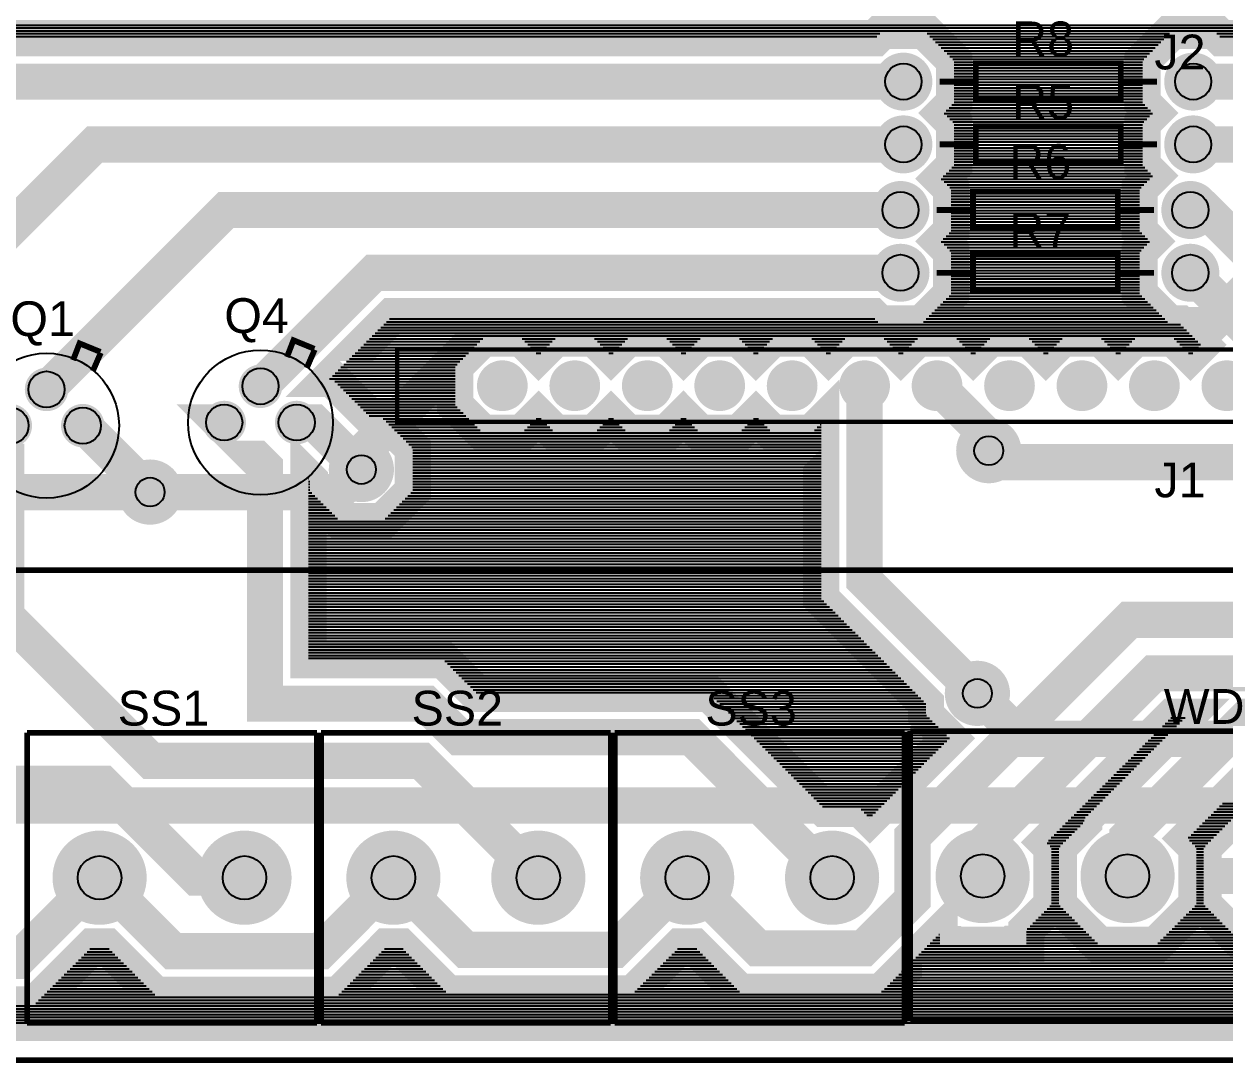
# Model space of a CAD drawing. Header units: centimetres. Extents: x -9.9 to 7.2, y -11.4 to -3.5.
# Drawn here: x -7.609 to -3.399, y -11.4 to -7.758 of the extents above; entities that cross this region are included whole.
import ezdxf

# ---------------------------------------------------------------- set-up
doc = ezdxf.new("R2010")
doc.units = ezdxf.units.CM
doc.layers.get('0').update_dxf_attribs({"linetype": 'CONTINUOUS'})

# ---------------------------------------------------------------- blocks, each defined once
blk = doc.blocks.new('EPAD')
at = {"const_width": 0.5}
blk.add_lwpolyline([(-0.25, 0, 1), (0.25, 0, 1)], format="xyb", close=True, dxfattribs=at)

msp = doc.modelspace()

# ---------------------------------------------------------------- linework, layer by layer
for points, const_width in [([(-9.520101, -9.67239), (-0.420101, -9.67239), (-0.420101, -4.07239), (-9.520101, -4.07239), (-9.520101, -9.67239)], 0.02032), ([(-9.520101, -9.67239), (-0.420101, -9.67239), (-0.420101, -4.07239), (-9.520101, -4.07239), (-9.520101, -9.67239)], 0.02032), ([(-2.884, -7.526), (-2.884, -7.696), (-2.03, -8.55), (-1.345051, -8.55), (-0.94, -8.955051), (-0.94, -9.098079), (-1.04188, -9.199959), (-1.91354, -9.199959), (-2.74771, -10.034129), (-3.647489, -10.034129), (-4.247341, -10.633981), (-4.247341, -10.830808), (-4.248, -10.744701)], 0.127), ([(-2.63, -7.526), (-2.63, -7.725399), (-1.975399, -8.38), (-1.280733, -8.38), (-0.77, -8.890733), (-0.77, -9.171769), (-0.950522, -9.352291), (-1.836191, -9.352291), (-2.670341, -10.186441), (-3.319444, -10.186441), (-3.74, -10.606997), (-3.74, -10.744701)], 0.127), ([(-2.987923, -7.807601), (-3.410953, -7.807601), (-3.436353, -7.782201), (-3.583647, -7.782201), (-3.687799, -7.886353), (-3.687799, -8.033647), (-3.651446, -8.07), (-3.687799, -8.106353), (-3.687799, -8.253647), (-3.651446, -8.29), (-3.697799, -8.336353), (-3.697799, -8.483647), (-3.661446, -8.52), (-3.697799, -8.556353), (-3.697799, -8.703647), (-3.593647, -8.807799), (-3.557725, -8.807799), (-3.482504, -8.88302), (-3.519, -8.919515), (-3.577614, -8.860901), (-3.714386, -8.860901), (-3.773, -8.919515), (-3.831614, -8.860901), (-3.968386, -8.860901), (-4.027, -8.919515), (-4.085614, -8.860901), (-4.222386, -8.860901), (-4.281, -8.919515), (-4.339614, -8.860901), (-4.476386, -8.860901), (-4.535, -8.919515), (-4.593614, -8.860901), (-4.730386, -8.860901), (-4.789, -8.919515), (-4.847614, -8.860901), (-4.984386, -8.860901), (-5.043, -8.919515), (-5.101614, -8.860901), (-5.238386, -8.860901), (-5.297, -8.919515), (-5.355614, -8.860901), (-5.492386, -8.860901), (-5.551, -8.919515), (-5.609614, -8.860901), (-5.746386, -8.860901), (-5.805, -8.919515), (-5.863614, -8.860901), (-6.000386, -8.860901), (-6.097099, -8.957614), (-6.097099, -9.094386), (-6.000386, -9.191099), (-5.863614, -9.191099), (-5.805, -9.132485), (-5.746386, -9.191099), (-5.609614, -9.191099), (-5.551, -9.132485), (-5.492386, -9.191099), (-5.355614, -9.191099), (-5.297, -9.132485), (-5.238386, -9.191099), (-5.101614, -9.191099), (-5.043, -9.132485), (-4.984386, -9.191099), (-4.847614, -9.191099), (-4.814399, -9.157884), (-4.814399, -9.772146), (-4.446914, -10.139631), (-4.446914, -10.179145), (-4.36424, -10.261818), (-4.643938, -10.541516), (-4.676051, -10.509402), (-4.801775, -10.509402), (-5.205394, -10.105783), (-6.019937, -10.105783), (-6.137418, -9.988302), (-6.611601, -9.988302), (-6.611601, -9.350121), (-6.606608, -9.355114), (-6.606608, -9.394628), (-6.500968, -9.500268), (-6.35157, -9.500268), (-6.24593, -9.394628), (-6.24593, -9.24523), (-6.35157, -9.13959), (-6.391084, -9.13959), (-6.528073, -9.002601), (-6.539077, -9.002601), (-6.318875, -8.782399), (-4.635047, -8.782399), (-4.609647, -8.807799), (-4.462353, -8.807799), (-4.358201, -8.703647), (-4.358201, -8.556353), (-4.394554, -8.52), (-4.358201, -8.483647), (-4.358201, -8.336353), (-4.394554, -8.3), (-4.348201, -8.253647), (-4.348201, -8.106353), (-4.384554, -8.07), (-4.348201, -8.033647), (-4.348201, -7.886353), (-4.452353, -7.782201), (-4.599647, -7.782201), (-4.625047, -7.807601), (-7.954125, -7.807601)], 0.127), ([(-4.526, -7.96), (-7.891, -7.96), (-8.99, -9.059)], 0.127), ([(-4.272, -8.0235), (-3.764, -8.0235), (-3.764, -7.8965), (-4.272, -7.8965), (-4.272, -8.0235)], 0.02032), ([(-4.272, -8.0235), (-3.764, -8.0235), (-3.764, -7.8965), (-4.272, -7.8965), (-4.272, -8.0235)], 0.02032), ([(-3.51, -7.96), (-2.934, -7.96), (-1.868, -9.026)], 0.127), ([(-4.399, -7.96), (-4.272, -7.96)], 0.02032), ([(-4.399, -7.96), (-4.272, -7.96)], 0.02032), ([(-3.764, -7.96), (-3.637, -7.96)], 0.02032), ([(-3.764, -7.96), (-3.637, -7.96)], 0.02032), ([(-8.24, -9.059), (-7.361, -8.18), (-4.526, -8.18)], 0.127), ([(-4.272, -8.2435), (-3.764, -8.2435), (-3.764, -8.1165), (-4.272, -8.1165), (-4.272, -8.2435)], 0.02032), ([(-4.272, -8.2435), (-3.764, -8.2435), (-3.764, -8.1165), (-4.272, -8.1165), (-4.272, -8.2435)], 0.02032), ([(-3.51, -8.18), (-2.968, -8.18), (-2.122, -9.026)], 0.127), ([(-4.399, -8.18), (-4.272, -8.18)], 0.02032), ([(-4.399, -8.18), (-4.272, -8.18)], 0.02032), ([(-3.764, -8.18), (-3.637, -8.18)], 0.02032), ([(-3.764, -8.18), (-3.637, -8.18)], 0.02032), ([(-4.282, -8.4735), (-3.774, -8.4735), (-3.774, -8.3465), (-4.282, -8.3465), (-4.282, -8.4735)], 0.02032), ([(-4.282, -8.4735), (-3.774, -8.4735), (-3.774, -8.3465), (-4.282, -8.3465), (-4.282, -8.4735)], 0.02032), ([(-4.536, -8.41), (-6.901, -8.41), (-7.53, -9.039)], 0.127), ([(-3.52, -8.41), (-3.465961, -8.41), (-2.884, -8.991961), (-2.884, -9.026)], 0.127), ([(-4.409, -8.41), (-4.282, -8.41)], 0.02032), ([(-4.409, -8.41), (-4.282, -8.41)], 0.02032), ([(-3.774, -8.41), (-3.647, -8.41)], 0.02032), ([(-3.774, -8.41), (-3.647, -8.41)], 0.02032), ([(-0.19, -8.596416), (0.256042, -9.042458), (0.256042, -9.356042), (0.29741, -9.39741), (0.29741, -10.406172), (0.2064, -10.497182), (-8.679462, -10.497182), (-8.776581, -10.594301), (-8.89, -10.746701)], 0.127), ([(-6.78, -9.028), (-6.382, -8.63), (-4.536, -8.63)], 0.127), ([(-4.282, -8.6935), (-3.774, -8.6935), (-3.774, -8.5665), (-4.282, -8.5665), (-4.282, -8.6935)], 0.02032), ([(-4.282, -8.6935), (-3.774, -8.6935), (-3.774, -8.5665), (-4.282, -8.5665), (-4.282, -8.6935)], 0.02032), ([(-3.52, -8.63), (-3.138, -9.012), (-3.138, -9.026)], 0.127), ([(-4.409, -8.63), (-4.282, -8.63)], 0.02032), ([(-4.409, -8.63), (-4.282, -8.63)], 0.02032), ([(-3.774, -8.63), (-3.647, -8.63)], 0.02032), ([(-3.774, -8.63), (-3.647, -8.63)], 0.02032), ([(-2.8, -8.7), (-3.335192, -8.7), (-3.448456, -8.813264), (-5.976389, -8.813264), (-6.426269, -9.263144), (-6.426269, -9.319929)], 0.127), ([(-7.4371, -8.9365), (-7.4143, -8.8776), (-7.341, -8.9076)], 0.02032), ([(-7.4371, -8.9365), (-7.4143, -8.8776), (-7.341, -8.9076)], 0.02032), ([(-6.6871, -8.9255), (-6.6643, -8.8666), (-6.591, -8.8966)], 0.02032), ([(-6.6871, -8.9255), (-6.6643, -8.8666), (-6.591, -8.8966)], 0.02032), ([(-7.3399, -8.9107), (-7.3678, -8.9748)], 0.02032), ([(-7.3399, -8.9107), (-7.3678, -8.9748)], 0.02032), ([(-6.5899, -8.8997), (-6.6178, -8.9638)], 0.02032), ([(-6.5899, -8.8997), (-6.6178, -8.9638)], 0.02032), ([(-0.7377, -8.899), (-6.3003, -8.899), (-6.3003, -9.153), (-0.7377, -9.153), (-0.7377, -8.899)], 0.01524), ([(-0.7377, -8.899), (-6.3003, -8.899), (-6.3003, -9.153), (-0.7377, -9.153), (-0.7377, -8.899)], 0.01524), ([(-2.63, -9.026), (-2.63, -9.666701), (-2.642134, -9.666701), (-2.822134, -9.846701), (-3.733599, -9.846701), (-4.494, -10.607102), (-4.494, -10.826245), (-4.665922, -10.998167), (-5.036534, -10.998167), (-5.284, -10.750701)], 0.127), ([(-4.266575, -10.104446), (-4.662, -9.709021), (-4.662, -9.026)], 0.127), ([(-4.226745, -9.253691), (-4.226745, -9.207255), (-4.408, -9.026)], 0.127), ([(-4.776, -10.750701), (-5.268519, -10.258182), (-6.065443, -10.258182), (-6.083062, -10.258182), (-6.200543, -10.140701), (-6.764, -10.140701), (-6.764, -9.312), (-6.921, -9.155), (-6.907, -9.155)], 0.127), ([(-6.426269, -9.319929), (-6.591198, -9.155), (-6.653, -9.155)], 0.127), ([(-6.836, -10.750701), (-7.002847, -10.750701), (-7.332371, -10.421177), (-7.899133, -10.421177), (-7.98063, -10.421177), (-8.381, -10.020807), (-8.381, -9.186), (-8.367, -9.186)], 0.127), ([(-5.806, -10.750701), (-6.216, -10.340701), (-7.164, -10.340701), (-7.671, -9.833701), (-7.671, -9.166), (-7.657, -9.166)], 0.127), ([(-7.167102, -9.398855), (-7.399957, -9.166), (-7.403, -9.166)], 0.127), ([(0.111163, -9.464854), (-0.059629, -9.294062), (-4.186374, -9.294062), (-4.226745, -9.253691)], 0.127), ([(-8.6, -9.4), (-7.88576, -9.4), (-7.884615, -9.398855), (-7.167102, -9.398855), (-6.505195, -9.398855), (-6.426269, -9.319929)], 0.127), ([(-0.829612, -10.26372), (-4.107301, -10.26372), (-4.266575, -10.104446)], 0.127), ([(-8.149179, -11.195046), (-7.572821, -11.195046), (-7.369775, -10.992), (-7.318225, -10.992), (-7.149438, -11.160787), (-6.506077, -11.160787), (-6.355777, -11.010487), (-6.337524, -10.992), (-6.288225, -10.992), (-6.124332, -11.155893), (-5.473668, -11.155893), (-5.309775, -10.992), (-5.258225, -10.992), (-5.099659, -11.150566), (-4.602797, -11.150566), (-4.398957, -10.946726), (-4.398572, -10.983856), (-4.3503, -10.983649), (-4.347949, -10.986), (-4.148051, -10.986), (-4.14482, -10.982769), (-4.094942, -10.982555), (-4.094942, -10.932891), (-4.006701, -10.84465), (-4.006701, -10.644752), (-4.024644, -10.626808), (-3.584364, -10.186528), (-3.535055, -10.186528), (-3.892399, -10.543872), (-3.892399, -10.555852), (-3.981299, -10.644752), (-3.981299, -10.84465), (-3.839949, -10.986), (-3.640051, -10.986), (-3.498701, -10.84465), (-3.498701, -10.644752), (-3.530466, -10.612987), (-3.256319, -10.33884)], 0.127), ([(-4.502, -10.236701), (-4.502, -11.252701)], 0.02032), ([(-2.47, -10.236701), (-2.47, -11.252701), (-4.502, -11.252701)], 0.02032), ([(-4.502, -10.236701), (-2.47, -10.236701)], 0.02032), ([(-4.502, -10.236701), (-4.502, -11.252701)], 0.02032), ([(-2.47, -10.236701), (-2.47, -11.252701), (-4.502, -11.252701)], 0.02032), ([(-4.502, -10.236701), (-2.47, -10.236701)], 0.02032), ([(-7.598, -10.242701), (-7.598, -11.258701)], 0.02032), ([(-7.598, -10.242701), (-6.582, -10.242701)], 0.02032), ([(-7.598, -10.242701), (-7.598, -11.258701)], 0.02032), ([(-7.598, -10.242701), (-6.582, -10.242701)], 0.02032), ([(-6.582, -10.242701), (-6.582, -11.258701)], 0.02032), ([(-6.582, -10.242701), (-6.582, -11.258701)], 0.02032), ([(-6.568, -10.242701), (-6.568, -11.258701)], 0.02032), ([(-6.568, -10.242701), (-5.552, -10.242701)], 0.02032), ([(-6.568, -10.242701), (-6.568, -11.258701)], 0.02032), ([(-6.568, -10.242701), (-5.552, -10.242701)], 0.02032), ([(-5.552, -10.242701), (-5.552, -11.258701)], 0.02032), ([(-5.552, -10.242701), (-5.552, -11.258701)], 0.02032), ([(-5.538, -10.242701), (-5.538, -11.258701)], 0.02032), ([(-5.538, -10.242701), (-4.522, -10.242701)], 0.02032), ([(-5.538, -10.242701), (-5.538, -11.258701)], 0.02032), ([(-5.538, -10.242701), (-4.522, -10.242701)], 0.02032), ([(-4.522, -10.242701), (-4.522, -11.258701)], 0.02032), ([(-4.522, -10.242701), (-4.522, -11.258701)], 0.02032), ([(-3.331949, -10.986), (-3.132051, -10.986), (-2.990701, -10.84465), (-2.990701, -10.644752), (-3.132051, -10.503402), (-3.331949, -10.503402), (-3.473299, -10.644752), (-3.473299, -10.84465), (-3.331949, -10.986)], 0.127), ([(-9.398, -10.746701), (-8.93745, -11.207251), (-2.722281, -11.207251), (-2.7, -11.18497)], 0.127), ([(-8.382, -10.746701), (-8.086054, -11.042647), (-7.635946, -11.042647), (-7.344, -10.750701), (-7.086313, -11.008388), (-6.569202, -11.008388), (-6.463915, -10.903101), (-6.314, -10.750701), (-6.061207, -11.003494), (-5.536793, -11.003494), (-5.284, -10.750701)], 0.127), ([(-3.473299, -10.744701), (-3.232, -10.744701)], 0.127), ([(2.201775, -11.26), (-9.74, -11.26)], 0.127), ([(-7.598, -11.258701), (-6.582, -11.258701)], 0.02032), ([(-7.598, -11.258701), (-6.582, -11.258701)], 0.02032), ([(-6.568, -11.258701), (-5.552, -11.258701)], 0.02032), ([(-6.568, -11.258701), (-5.552, -11.258701)], 0.02032), ([(-5.538, -11.258701), (-4.522, -11.258701)], 0.02032), ([(-5.538, -11.258701), (-4.522, -11.258701)], 0.02032), ([(-9.69, -11.39), (6.99, -11.39)], 0.02032), ([(-9.69, -11.39), (6.99, -11.39)], 0.02032)]:
    msp.add_lwpolyline(points, dxfattribs=dict(const_width=const_width))
for points in [[(-9.74, -7.761516), (-3.034008, -7.761516)], [(-9.74, -7.771516), (-3.024008, -7.771516)], [(-9.74, -7.781516), (-3.014008, -7.781516)], [(-9.74, -7.791516), (-4.608962, -7.791516)], [(-9.74, -7.801516), (-4.618962, -7.801516)], [(-4.443038, -7.791516), (-3.592962, -7.791516)], [(-4.433038, -7.801516), (-3.602962, -7.801516)], [(-4.423038, -7.811516), (-3.612962, -7.811516)], [(-4.413038, -7.821516), (-3.622962, -7.821516)], [(-3.427038, -7.791516), (-3.004008, -7.791516)], [(-3.417038, -7.801516), (-2.994008, -7.801516)], [(-4.403038, -7.831516), (-3.632962, -7.831516)], [(-4.393038, -7.841516), (-3.642962, -7.841516)], [(-4.383038, -7.851516), (-3.652962, -7.851516)], [(-4.373038, -7.861516), (-3.662962, -7.861516)], [(-4.363038, -7.871516), (-3.672962, -7.871516)], [(-4.353038, -7.881516), (-3.682962, -7.881516)], [(-4.348201, -7.891516), (-3.687799, -7.891516)], [(-4.348201, -7.901516), (-3.687799, -7.901516)], [(-4.348201, -7.911516), (-3.687799, -7.911516)], [(-4.348201, -7.921516), (-3.687799, -7.921516)], [(-4.348201, -7.931516), (-3.687799, -7.931516)], [(-4.348201, -7.941516), (-3.687799, -7.941516)], [(-4.348201, -7.951516), (-3.687799, -7.951516)], [(-4.348201, -7.961516), (-3.687799, -7.961516)], [(-4.348201, -7.971516), (-3.687799, -7.971516)], [(-4.348201, -7.981516), (-3.687799, -7.981516)], [(-4.348201, -7.991516), (-3.687799, -7.991516)], [(-4.35607, -8.041516), (-3.67993, -8.041516)], [(-4.348201, -8.001516), (-3.687799, -8.001516)], [(-4.348201, -8.011516), (-3.687799, -8.011516)], [(-4.348201, -8.021516), (-3.687799, -8.021516)], [(-4.348201, -8.031516), (-3.687799, -8.031516)], [(-4.383038, -8.071516), (-3.652962, -8.071516)], [(-4.37607, -8.061516), (-3.65993, -8.061516)], [(-4.373038, -8.081516), (-3.662962, -8.081516)], [(-4.36607, -8.051516), (-3.66993, -8.051516)], [(-4.363038, -8.091516), (-3.672962, -8.091516)], [(-4.353038, -8.101516), (-3.682962, -8.101516)], [(-4.348201, -8.111516), (-3.687799, -8.111516)], [(-4.348201, -8.121516), (-3.687799, -8.121516)], [(-4.348201, -8.131516), (-3.687799, -8.131516)], [(-4.348201, -8.141516), (-3.687799, -8.141516)], [(-4.348201, -8.151516), (-3.687799, -8.151516)], [(-4.348201, -8.161516), (-3.687799, -8.161516)], [(-4.348201, -8.171516), (-3.687799, -8.171516)], [(-4.348201, -8.181516), (-3.687799, -8.181516)], [(-4.348201, -8.191516), (-3.687799, -8.191516)], [(-4.348201, -8.201516), (-3.687799, -8.201516)], [(-4.348201, -8.211516), (-3.687799, -8.211516)], [(-4.348201, -8.221516), (-3.687799, -8.221516)], [(-4.348201, -8.231516), (-3.687799, -8.231516)], [(-4.348201, -8.241516), (-3.687799, -8.241516)], [(-4.348201, -8.251516), (-3.687799, -8.251516)], [(-4.38607, -8.291516), (-3.652962, -8.291516)], [(-4.37607, -8.281516), (-3.65993, -8.281516)], [(-4.36607, -8.271516), (-3.66993, -8.271516)], [(-4.35607, -8.261516), (-3.67993, -8.261516)], [(-4.393038, -8.301516), (-3.662962, -8.301516)], [(-4.383038, -8.311516), (-3.672962, -8.311516)], [(-4.373038, -8.321516), (-3.682962, -8.321516)], [(-4.363038, -8.331516), (-3.692962, -8.331516)], [(-4.358201, -8.341516), (-3.697799, -8.341516)], [(-4.358201, -8.351516), (-3.697799, -8.351516)], [(-4.358201, -8.361516), (-3.697799, -8.361516)], [(-4.358201, -8.371516), (-3.697799, -8.371516)], [(-4.358201, -8.381516), (-3.697799, -8.381516)], [(-4.358201, -8.391516), (-3.697799, -8.391516)], [(-4.358201, -8.401516), (-3.697799, -8.401516)], [(-4.358201, -8.411516), (-3.697799, -8.411516)], [(-4.358201, -8.421516), (-3.697799, -8.421516)], [(-4.358201, -8.431516), (-3.697799, -8.431516)], [(-4.358201, -8.441516), (-3.697799, -8.441516)], [(-4.358201, -8.451516), (-3.697799, -8.451516)], [(-4.358201, -8.461516), (-3.697799, -8.461516)], [(-4.37607, -8.501516), (-3.67993, -8.501516)], [(-4.36607, -8.491516), (-3.68993, -8.491516)], [(-4.358201, -8.471516), (-3.697799, -8.471516)], [(-4.358201, -8.481516), (-3.697799, -8.481516)], [(-4.393038, -8.521516), (-3.662962, -8.521516)], [(-4.38607, -8.511516), (-3.66993, -8.511516)], [(-4.383038, -8.531516), (-3.672962, -8.531516)], [(-4.373038, -8.541516), (-3.682962, -8.541516)], [(-4.363038, -8.551516), (-3.692962, -8.551516)], [(-4.358201, -8.561516), (-3.697799, -8.561516)], [(-4.358201, -8.571516), (-3.697799, -8.571516)], [(-4.358201, -8.581516), (-3.697799, -8.581516)], [(-4.358201, -8.591516), (-3.697799, -8.591516)], [(-4.358201, -8.601516), (-3.697799, -8.601516)], [(-4.358201, -8.611516), (-3.697799, -8.611516)], [(-4.358201, -8.621516), (-3.697799, -8.621516)], [(-4.358201, -8.631516), (-3.697799, -8.631516)], [(-4.358201, -8.641516), (-3.697799, -8.641516)], [(-4.358201, -8.651516), (-3.697799, -8.651516)], [(-4.358201, -8.661516), (-3.697799, -8.661516)], [(-4.358201, -8.671516), (-3.697799, -8.671516)], [(-4.36607, -8.711516), (-3.68993, -8.711516)], [(-4.358201, -8.681516), (-3.697799, -8.681516)], [(-4.358201, -8.691516), (-3.697799, -8.691516)], [(-4.358201, -8.701516), (-3.697799, -8.701516)], [(-4.40607, -8.751516), (-3.64993, -8.751516)], [(-4.39607, -8.741516), (-3.65993, -8.741516)], [(-4.38607, -8.731516), (-3.66993, -8.731516)], [(-4.37607, -8.721516), (-3.67993, -8.721516)], [(-6.327992, -8.791516), (-4.62593, -8.791516)], [(-4.44607, -8.791516), (-3.60993, -8.791516)], [(-4.43607, -8.781516), (-3.61993, -8.781516)], [(-4.42607, -8.771516), (-3.62993, -8.771516)], [(-4.41607, -8.761516), (-3.63993, -8.761516)], [(-6.377992, -8.841516), (-3.524008, -8.841516)], [(-6.367992, -8.831516), (-3.534008, -8.831516)], [(-6.357992, -8.821516), (-3.544008, -8.821516)], [(-6.347992, -8.811516), (-3.554008, -8.811516)], [(-6.337992, -8.801516), (-4.61593, -8.801516)], [(-4.45607, -8.801516), (-3.59993, -8.801516)], [(-6.417992, -8.881516), (-6.021001, -8.881516)], [(-6.407992, -8.871516), (-6.011001, -8.871516)], [(-6.397992, -8.861516), (-6.001001, -8.861516)], [(-6.387992, -8.851516), (-3.514008, -8.851516)], [(-5.862999, -8.861516), (-5.747001, -8.861516)], [(-5.852999, -8.871516), (-5.757001, -8.871516)], [(-5.842999, -8.881516), (-5.767001, -8.881516)], [(-5.608999, -8.861516), (-5.493001, -8.861516)], [(-5.598999, -8.871516), (-5.503001, -8.871516)], [(-5.588999, -8.881516), (-5.513001, -8.881516)], [(-5.354999, -8.861516), (-5.239001, -8.861516)], [(-5.344999, -8.871516), (-5.249001, -8.871516)], [(-5.334999, -8.881516), (-5.259001, -8.881516)], [(-5.100999, -8.861516), (-4.985001, -8.861516)], [(-5.090999, -8.871516), (-4.995001, -8.871516)], [(-5.080999, -8.881516), (-5.005001, -8.881516)], [(-4.846999, -8.861516), (-4.731001, -8.861516)], [(-4.836999, -8.871516), (-4.741001, -8.871516)], [(-4.826999, -8.881516), (-4.751001, -8.881516)], [(-4.592999, -8.861516), (-4.477001, -8.861516)], [(-4.582999, -8.871516), (-4.487001, -8.871516)], [(-4.572999, -8.881516), (-4.497001, -8.881516)], [(-4.338999, -8.861516), (-4.223001, -8.861516)], [(-4.328999, -8.871516), (-4.233001, -8.871516)], [(-4.318999, -8.881516), (-4.243001, -8.881516)], [(-4.084999, -8.861516), (-3.969001, -8.861516)], [(-4.074999, -8.871516), (-3.979001, -8.871516)], [(-4.064999, -8.881516), (-3.989001, -8.881516)], [(-3.830999, -8.861516), (-3.715001, -8.861516)], [(-3.820999, -8.871516), (-3.725001, -8.871516)], [(-3.810999, -8.881516), (-3.735001, -8.881516)], [(-3.576999, -8.861516), (-3.504008, -8.861516)], [(-3.566999, -8.871516), (-3.494008, -8.871516)], [(-3.556999, -8.881516), (-3.484008, -8.881516)], [(-6.457992, -8.921516), (-6.061001, -8.921516)], [(-6.447992, -8.911516), (-6.051001, -8.911516)], [(-6.437992, -8.901516), (-6.041001, -8.901516)], [(-6.427992, -8.891516), (-6.031001, -8.891516)], [(-5.832999, -8.891516), (-5.777001, -8.891516)], [(-5.822999, -8.901516), (-5.787001, -8.901516)], [(-5.812999, -8.911516), (-5.797001, -8.911516)], [(-5.578999, -8.891516), (-5.523001, -8.891516)], [(-5.568999, -8.901516), (-5.533001, -8.901516)], [(-5.558999, -8.911516), (-5.543001, -8.911516)], [(-5.324999, -8.891516), (-5.269001, -8.891516)], [(-5.314999, -8.901516), (-5.279001, -8.901516)], [(-5.304999, -8.911516), (-5.289001, -8.911516)], [(-5.070999, -8.891516), (-5.015001, -8.891516)], [(-5.060999, -8.901516), (-5.025001, -8.901516)], [(-5.050999, -8.911516), (-5.035001, -8.911516)], [(-4.816999, -8.891516), (-4.761001, -8.891516)], [(-4.806999, -8.901516), (-4.771001, -8.901516)], [(-4.796999, -8.911516), (-4.781001, -8.911516)], [(-4.562999, -8.891516), (-4.507001, -8.891516)], [(-4.552999, -8.901516), (-4.517001, -8.901516)], [(-4.542999, -8.911516), (-4.527001, -8.911516)], [(-4.308999, -8.891516), (-4.253001, -8.891516)], [(-4.298999, -8.901516), (-4.263001, -8.901516)], [(-4.288999, -8.911516), (-4.273001, -8.911516)], [(-4.054999, -8.891516), (-3.999001, -8.891516)], [(-4.044999, -8.901516), (-4.009001, -8.901516)], [(-4.034999, -8.911516), (-4.019001, -8.911516)], [(-3.800999, -8.891516), (-3.745001, -8.891516)], [(-3.790999, -8.901516), (-3.755001, -8.901516)], [(-3.780999, -8.911516), (-3.765001, -8.911516)], [(-3.546999, -8.891516), (-3.491, -8.891516)], [(-3.536999, -8.901516), (-3.501, -8.901516)], [(-3.526999, -8.911516), (-3.511, -8.911516)], [(-6.497992, -8.961516), (-6.097099, -8.961516)], [(-6.487992, -8.951516), (-6.091001, -8.951516)], [(-6.477992, -8.941516), (-6.081001, -8.941516)], [(-6.467992, -8.931516), (-6.071001, -8.931516)], [(-6.537992, -9.001516), (-6.097099, -9.001516)], [(-6.527992, -8.991516), (-6.097099, -8.991516)], [(-6.517992, -8.981516), (-6.097099, -8.981516)], [(-6.507992, -8.971516), (-6.097099, -8.971516)], [(-6.519158, -9.011516), (-6.097099, -9.011516)], [(-6.509158, -9.021516), (-6.097099, -9.021516)], [(-6.499158, -9.031516), (-6.097099, -9.031516)], [(-6.489158, -9.041516), (-6.097099, -9.041516)], [(-6.479158, -9.051516), (-6.097099, -9.051516)], [(-6.469158, -9.061516), (-6.097099, -9.061516)], [(-6.459158, -9.071516), (-6.097099, -9.071516)], [(-6.449158, -9.081516), (-6.097099, -9.081516)], [(-6.439158, -9.091516), (-6.097099, -9.091516)], [(-6.429158, -9.101516), (-6.089969, -9.101516)], [(-6.419158, -9.111516), (-6.079969, -9.111516)], [(-6.409158, -9.121516), (-6.069969, -9.121516)], [(-6.399158, -9.131516), (-6.059969, -9.131516)], [(-6.349644, -9.141516), (-6.049969, -9.141516)], [(-6.339644, -9.151516), (-6.039969, -9.151516)], [(-6.329644, -9.161516), (-6.029969, -9.161516)], [(-6.319644, -9.171516), (-6.019969, -9.171516)], [(-5.844031, -9.171516), (-5.765969, -9.171516)], [(-5.834031, -9.161516), (-5.775969, -9.161516)], [(-5.824031, -9.151516), (-5.785969, -9.151516)], [(-5.814031, -9.141516), (-5.795969, -9.141516)], [(-5.590031, -9.171516), (-5.511969, -9.171516)], [(-5.580031, -9.161516), (-5.521969, -9.161516)], [(-5.570031, -9.151516), (-5.531969, -9.151516)], [(-5.560031, -9.141516), (-5.541969, -9.141516)], [(-5.336031, -9.171516), (-5.257969, -9.171516)], [(-5.326031, -9.161516), (-5.267969, -9.161516)], [(-5.316031, -9.151516), (-5.277969, -9.151516)], [(-5.306031, -9.141516), (-5.287969, -9.141516)], [(-5.082031, -9.171516), (-5.003969, -9.171516)], [(-5.072031, -9.161516), (-5.013969, -9.161516)], [(-5.062031, -9.151516), (-5.023969, -9.151516)], [(-5.052031, -9.141516), (-5.033969, -9.141516)], [(-4.828031, -9.171516), (-4.814399, -9.171516)], [(-4.818031, -9.161516), (-4.814399, -9.161516)], [(-6.309644, -9.181516), (-6.009969, -9.181516)], [(-6.299644, -9.191516), (-4.814399, -9.191516)], [(-6.289644, -9.201516), (-4.814399, -9.201516)], [(-6.279644, -9.211516), (-4.814399, -9.211516)], [(-5.854031, -9.181516), (-5.755969, -9.181516)], [(-5.600031, -9.181516), (-5.501969, -9.181516)], [(-5.346031, -9.181516), (-5.247969, -9.181516)], [(-5.092031, -9.181516), (-4.993969, -9.181516)], [(-4.838031, -9.181516), (-4.814399, -9.181516)], [(-6.269644, -9.221516), (-4.814399, -9.221516)], [(-6.259644, -9.231516), (-4.814399, -9.231516)], [(-6.249644, -9.241516), (-4.814399, -9.241516)], [(-6.24593, -9.251516), (-4.814399, -9.251516)], [(-6.24593, -9.261516), (-4.814399, -9.261516)], [(-6.24593, -9.271516), (-4.814399, -9.271516)], [(-6.24593, -9.281516), (-4.814399, -9.281516)], [(-6.24593, -9.291516), (-4.814399, -9.291516)], [(-6.24593, -9.301516), (-4.814399, -9.301516)], [(-6.24593, -9.311516), (-4.814399, -9.311516)], [(-6.24593, -9.321516), (-4.814399, -9.321516)], [(-6.24593, -9.331516), (-4.814399, -9.331516)], [(-6.24593, -9.341516), (-4.814399, -9.341516)], [(-6.611601, -9.351516), (-6.610206, -9.351516)], [(-6.611601, -9.361516), (-6.606608, -9.361516)], [(-6.611601, -9.371516), (-6.606608, -9.371516)], [(-6.611601, -9.381516), (-6.606608, -9.381516)], [(-6.24593, -9.351516), (-4.814399, -9.351516)], [(-6.24593, -9.361516), (-4.814399, -9.361516)], [(-6.24593, -9.371516), (-4.814399, -9.371516)], [(-6.24593, -9.381516), (-4.814399, -9.381516)], [(-6.611601, -9.391516), (-6.606608, -9.391516)], [(-6.611601, -9.401516), (-6.59972, -9.401516)], [(-6.611601, -9.411516), (-6.58972, -9.411516)], [(-6.611601, -9.421516), (-6.57972, -9.421516)], [(-6.272818, -9.421516), (-4.814399, -9.421516)], [(-6.262818, -9.411516), (-4.814399, -9.411516)], [(-6.252818, -9.401516), (-4.814399, -9.401516)], [(-6.24593, -9.391516), (-4.814399, -9.391516)], [(-6.611601, -9.431516), (-6.56972, -9.431516)], [(-6.611601, -9.441516), (-6.55972, -9.441516)], [(-6.611601, -9.451516), (-6.54972, -9.451516)], [(-6.611601, -9.461516), (-6.53972, -9.461516)], [(-6.611601, -9.471516), (-6.52972, -9.471516)], [(-6.322818, -9.471516), (-4.814399, -9.471516)], [(-6.312818, -9.461516), (-4.814399, -9.461516)], [(-6.302818, -9.451516), (-4.814399, -9.451516)], [(-6.292818, -9.441516), (-4.814399, -9.441516)], [(-6.282818, -9.431516), (-4.814399, -9.431516)], [(-6.611601, -9.481516), (-6.51972, -9.481516)], [(-6.611601, -9.491516), (-6.50972, -9.491516)], [(-6.611601, -9.501516), (-4.814399, -9.501516)], [(-6.611601, -9.511516), (-4.814399, -9.511516)], [(-6.342818, -9.491516), (-4.814399, -9.491516)], [(-6.332818, -9.481516), (-4.814399, -9.481516)], [(-6.611601, -9.521516), (-4.814399, -9.521516)], [(-6.611601, -9.531516), (-4.814399, -9.531516)], [(-6.611601, -9.541516), (-4.814399, -9.541516)], [(-6.611601, -9.551516), (-4.814399, -9.551516)], [(-6.611601, -9.561516), (-4.814399, -9.561516)], [(-6.611601, -9.571516), (-4.814399, -9.571516)], [(-6.611601, -9.581516), (-4.814399, -9.581516)], [(-6.611601, -9.591516), (-4.814399, -9.591516)], [(-6.611601, -9.601516), (-4.814399, -9.601516)], [(-6.611601, -9.611516), (-4.814399, -9.611516)], [(-6.611601, -9.621516), (-4.814399, -9.621516)], [(-6.611601, -9.631516), (-4.814399, -9.631516)], [(-6.611601, -9.641516), (-4.814399, -9.641516)], [(-6.611601, -9.651516), (-4.814399, -9.651516)], [(-6.611601, -9.661516), (-4.814399, -9.661516)], [(-6.611601, -9.671516), (-4.814399, -9.671516)], [(-6.611601, -9.681516), (-4.814399, -9.681516)], [(-6.611601, -9.691516), (-4.814399, -9.691516)], [(-6.611601, -9.701516), (-4.814399, -9.701516)], [(-6.611601, -9.711516), (-4.814399, -9.711516)], [(-6.611601, -9.721516), (-4.814399, -9.721516)], [(-6.611601, -9.731516), (-4.814399, -9.731516)], [(-6.611601, -9.741516), (-4.814399, -9.741516)], [(-6.611601, -9.751516), (-4.814399, -9.751516)], [(-6.611601, -9.761516), (-4.814399, -9.761516)], [(-6.611601, -9.771516), (-4.814399, -9.771516)], [(-6.611601, -9.781516), (-4.805029, -9.781516)], [(-6.611601, -9.791516), (-4.795029, -9.791516)], [(-6.611601, -9.801516), (-4.785029, -9.801516)], [(-6.611601, -9.811516), (-4.775029, -9.811516)], [(-6.611601, -9.821516), (-4.765029, -9.821516)], [(-6.611601, -9.831516), (-4.755029, -9.831516)], [(-6.611601, -9.841516), (-4.745029, -9.841516)], [(-6.611601, -9.851516), (-4.735029, -9.851516)], [(-6.611601, -9.861516), (-4.725029, -9.861516)], [(-6.611601, -9.871516), (-4.715029, -9.871516)], [(-6.611601, -9.881516), (-4.705029, -9.881516)], [(-6.611601, -9.891516), (-4.695029, -9.891516)], [(-6.611601, -9.901516), (-4.685029, -9.901516)], [(-6.611601, -9.911516), (-4.675029, -9.911516)], [(-6.611601, -9.921516), (-4.665029, -9.921516)], [(-6.611601, -9.931516), (-4.655029, -9.931516)], [(-6.611601, -9.941516), (-4.645029, -9.941516)], [(-6.611601, -9.951516), (-4.635029, -9.951516)], [(-6.611601, -9.961516), (-4.625029, -9.961516)], [(-6.611601, -9.971516), (-4.615029, -9.971516)], [(-6.611601, -9.981516), (-4.605029, -9.981516)], [(-6.134204, -9.991516), (-4.595029, -9.991516)], [(-6.124204, -10.001516), (-4.585029, -10.001516)], [(-6.114204, -10.011516), (-4.575029, -10.011516)], [(-6.104204, -10.021516), (-4.565029, -10.021516)], [(-6.094204, -10.031516), (-4.555029, -10.031516)], [(-6.084204, -10.041516), (-4.545029, -10.041516)], [(-6.074204, -10.051516), (-4.535029, -10.051516)], [(-6.064204, -10.061516), (-4.525029, -10.061516)], [(-6.054204, -10.071516), (-4.515029, -10.071516)], [(-6.044204, -10.081516), (-4.505029, -10.081516)], [(-6.034204, -10.091516), (-4.495029, -10.091516)], [(-6.024204, -10.101516), (-4.485029, -10.101516)], [(-5.199661, -10.111516), (-4.475029, -10.111516)], [(-5.189661, -10.121516), (-4.465029, -10.121516)], [(-5.179661, -10.131516), (-4.455029, -10.131516)], [(-5.169661, -10.141516), (-4.446914, -10.141516)], [(-5.159661, -10.151516), (-4.446914, -10.151516)], [(-5.149661, -10.161516), (-4.446914, -10.161516)], [(-5.139661, -10.171516), (-4.446914, -10.171516)], [(-5.129661, -10.181516), (-4.444542, -10.181516)], [(-5.119661, -10.191516), (-4.434542, -10.191516)], [(-5.109661, -10.201516), (-4.424542, -10.201516)], [(-5.099661, -10.211516), (-4.414542, -10.211516)], [(-5.089661, -10.221516), (-4.404542, -10.221516)], [(-3.627836, -10.23), (-3.578527, -10.23)], [(-3.617836, -10.22), (-3.568527, -10.22)], [(-3.607836, -10.21), (-3.558527, -10.21)], [(-3.597836, -10.2), (-3.548527, -10.2)], [(-3.587836, -10.19), (-3.538527, -10.19)], [(-5.079661, -10.231516), (-4.394542, -10.231516)], [(-5.069661, -10.241516), (-4.384542, -10.241516)], [(-5.059661, -10.251516), (-4.374542, -10.251516)], [(-5.049661, -10.261516), (-4.364542, -10.261516)], [(-5.039661, -10.271516), (-4.373938, -10.271516)], [(-3.667836, -10.27), (-3.618527, -10.27)], [(-3.657836, -10.26), (-3.608527, -10.26)], [(-3.647836, -10.25), (-3.598527, -10.25)], [(-3.637836, -10.24), (-3.588527, -10.24)], [(-5.029661, -10.281516), (-4.383938, -10.281516)], [(-5.019661, -10.291516), (-4.393938, -10.291516)], [(-5.009661, -10.301516), (-4.403938, -10.301516)], [(-4.999661, -10.311516), (-4.413938, -10.311516)], [(-3.707836, -10.31), (-3.658527, -10.31)], [(-3.697836, -10.3), (-3.648527, -10.3)], [(-3.687836, -10.29), (-3.638527, -10.29)], [(-3.677836, -10.28), (-3.628527, -10.28)], [(-4.989661, -10.321516), (-4.423938, -10.321516)], [(-4.979661, -10.331516), (-4.433938, -10.331516)], [(-4.969661, -10.341516), (-4.443938, -10.341516)], [(-4.959661, -10.351516), (-4.453938, -10.351516)], [(-3.747836, -10.35), (-3.698527, -10.35)], [(-3.737836, -10.34), (-3.688527, -10.34)], [(-3.727836, -10.33), (-3.678527, -10.33)], [(-3.717836, -10.32), (-3.668527, -10.32)], [(-4.949661, -10.361516), (-4.463938, -10.361516)], [(-4.939661, -10.371516), (-4.473938, -10.371516)], [(-4.929661, -10.381516), (-4.483938, -10.381516)], [(-4.919661, -10.391516), (-4.493938, -10.391516)], [(-3.787836, -10.39), (-3.738527, -10.39)], [(-3.777836, -10.38), (-3.728527, -10.38)], [(-3.767836, -10.37), (-3.718527, -10.37)], [(-3.757836, -10.36), (-3.708527, -10.36)], [(-4.909661, -10.401516), (-4.503938, -10.401516)], [(-4.899661, -10.411516), (-4.513938, -10.411516)], [(-4.889661, -10.421516), (-4.523938, -10.421516)], [(-4.879661, -10.431516), (-4.533938, -10.431516)], [(-4.869661, -10.441516), (-4.543938, -10.441516)], [(-3.837836, -10.44), (-3.788527, -10.44)], [(-3.827836, -10.43), (-3.778527, -10.43)], [(-3.817836, -10.42), (-3.768527, -10.42)], [(-3.807836, -10.41), (-3.758527, -10.41)], [(-3.797836, -10.4), (-3.748527, -10.4)], [(-4.859661, -10.451516), (-4.553938, -10.451516)], [(-4.849661, -10.461516), (-4.563938, -10.461516)], [(-4.839661, -10.471516), (-4.573938, -10.471516)], [(-4.829661, -10.481516), (-4.583938, -10.481516)], [(-3.877836, -10.48), (-3.828527, -10.48)], [(-3.867836, -10.47), (-3.818527, -10.47)], [(-3.857836, -10.46), (-3.808527, -10.46)], [(-3.847836, -10.45), (-3.798527, -10.45)], [(-4.819661, -10.491516), (-4.593938, -10.491516)], [(-4.809661, -10.501516), (-4.603938, -10.501516)], [(-4.673937, -10.511516), (-4.613938, -10.511516)], [(-4.663937, -10.521516), (-4.623938, -10.521516)], [(-3.917836, -10.52), (-3.868527, -10.52)], [(-3.907836, -10.51), (-3.858527, -10.51)], [(-3.897836, -10.5), (-3.848527, -10.5)], [(-3.887836, -10.49), (-3.838527, -10.49)], [(-3.437479, -10.52), (-3.348547, -10.52)], [(-3.427479, -10.51), (-3.338547, -10.51)], [(-3.417479, -10.5), (-2.168823, -10.5)], [(-3.407479, -10.49), (-2.158823, -10.49)], [(-4.653937, -10.531516), (-4.633938, -10.531516)], [(-4.643938, -10.541516), (-4.643938, -10.541516)], [(-3.957836, -10.56), (-3.896547, -10.56)], [(-3.947836, -10.55), (-3.892399, -10.55)], [(-3.937836, -10.54), (-3.888527, -10.54)], [(-3.927836, -10.53), (-3.878527, -10.53)], [(-3.477479, -10.56), (-3.388547, -10.56)], [(-3.467479, -10.55), (-3.378547, -10.55)], [(-3.457479, -10.54), (-3.368547, -10.54)], [(-3.447479, -10.53), (-3.358547, -10.53)], [(-4.007836, -10.61), (-3.946547, -10.61)], [(-3.997836, -10.6), (-3.936547, -10.6)], [(-3.987836, -10.59), (-3.926547, -10.59)], [(-3.977836, -10.58), (-3.916547, -10.58)], [(-3.967836, -10.57), (-3.906547, -10.57)], [(-3.527479, -10.61), (-3.438547, -10.61)], [(-3.517479, -10.6), (-3.428547, -10.6)], [(-3.507479, -10.59), (-3.418547, -10.59)], [(-3.497479, -10.58), (-3.408547, -10.58)], [(-3.487479, -10.57), (-3.398547, -10.57)], [(-4.021452, -10.63), (-3.966547, -10.63)], [(-4.017836, -10.62), (-3.956547, -10.62)], [(-4.011452, -10.64), (-3.976547, -10.64)], [(-4.006701, -10.65), (-3.981299, -10.65)], [(-3.523453, -10.62), (-3.448547, -10.62)], [(-3.513453, -10.63), (-3.458547, -10.63)], [(-3.503453, -10.64), (-3.468547, -10.64)], [(-3.498701, -10.65), (-3.473299, -10.65)], [(-4.006701, -10.66), (-3.981299, -10.66)], [(-4.006701, -10.67), (-3.981299, -10.67)], [(-4.006701, -10.68), (-3.981299, -10.68)], [(-4.006701, -10.69), (-3.981299, -10.69)], [(-3.498701, -10.66), (-3.473299, -10.66)], [(-3.498701, -10.67), (-3.473299, -10.67)], [(-3.498701, -10.68), (-3.473299, -10.68)], [(-3.498701, -10.69), (-3.473299, -10.69)], [(-4.006701, -10.7), (-3.981299, -10.7)], [(-4.006701, -10.71), (-3.981299, -10.71)], [(-4.006701, -10.72), (-3.981299, -10.72)], [(-4.006701, -10.73), (-3.981299, -10.73)], [(-3.498701, -10.7), (-3.473299, -10.7)], [(-3.498701, -10.71), (-3.473299, -10.71)], [(-3.498701, -10.72), (-3.473299, -10.72)], [(-3.498701, -10.73), (-3.473299, -10.73)], [(-4.006701, -10.74), (-3.981299, -10.74)], [(-4.006701, -10.75), (-3.981299, -10.75)], [(-4.006701, -10.76), (-3.981299, -10.76)], [(-4.006701, -10.77), (-3.981299, -10.77)], [(-3.498701, -10.74), (-3.473299, -10.74)], [(-3.498701, -10.75), (-3.473299, -10.75)], [(-3.498701, -10.76), (-3.473299, -10.76)], [(-3.498701, -10.77), (-3.473299, -10.77)], [(-4.006701, -10.78), (-3.981299, -10.78)], [(-4.006701, -10.79), (-3.981299, -10.79)], [(-4.006701, -10.8), (-3.981299, -10.8)], [(-4.006701, -10.81), (-3.981299, -10.81)], [(-4.006701, -10.82), (-3.981299, -10.82)], [(-3.498701, -10.78), (-3.473299, -10.78)], [(-3.498701, -10.79), (-3.473299, -10.79)], [(-3.498701, -10.8), (-3.473299, -10.8)], [(-3.498701, -10.81), (-3.473299, -10.81)], [(-3.498701, -10.82), (-3.473299, -10.82)], [(-4.022051, -10.86), (-3.965949, -10.86)], [(-4.012051, -10.85), (-3.975949, -10.85)], [(-4.006701, -10.83), (-3.981299, -10.83)], [(-4.006701, -10.84), (-3.981299, -10.84)], [(-3.514051, -10.86), (-3.457949, -10.86)], [(-3.504051, -10.85), (-3.467949, -10.85)], [(-3.498701, -10.83), (-3.473299, -10.83)], [(-3.498701, -10.84), (-3.473299, -10.84)], [(-4.062051, -10.9), (-3.925949, -10.9)], [(-4.052051, -10.89), (-3.935949, -10.89)], [(-4.042051, -10.88), (-3.945949, -10.88)], [(-4.032051, -10.87), (-3.955949, -10.87)], [(-3.554051, -10.9), (-3.417949, -10.9)], [(-3.544051, -10.89), (-3.427949, -10.89)], [(-3.534051, -10.88), (-3.437949, -10.88)], [(-3.524051, -10.87), (-3.447949, -10.87)], [(-4.094942, -10.94), (-3.885949, -10.94)], [(-4.092051, -10.93), (-3.895949, -10.93)], [(-4.082051, -10.92), (-3.905949, -10.92)], [(-4.072051, -10.91), (-3.915949, -10.91)], [(-3.594051, -10.94), (-3.377949, -10.94)], [(-3.584051, -10.93), (-3.387949, -10.93)], [(-3.574051, -10.92), (-3.397949, -10.92)], [(-3.564051, -10.91), (-3.407949, -10.91)], [(-4.432231, -10.98), (-4.398611, -10.98)], [(-4.422231, -10.97), (-4.398715, -10.97)], [(-4.412231, -10.96), (-4.398819, -10.96)], [(-4.402231, -10.95), (-4.398923, -10.95)], [(-4.094942, -10.95), (-3.875949, -10.95)], [(-4.094942, -10.96), (-3.865949, -10.96)], [(-4.094942, -10.97), (-3.855949, -10.97)], [(-4.094942, -10.98), (-3.845949, -10.98)], [(-3.634051, -10.98), (-3.337949, -10.98)], [(-3.624051, -10.97), (-3.347949, -10.97)], [(-3.614051, -10.96), (-3.357949, -10.96)], [(-3.604051, -10.95), (-3.367949, -10.95)], [(-7.407775, -11.03), (-7.280225, -11.03)], [(-7.397775, -11.02), (-7.290225, -11.02)], [(-7.387775, -11.01), (-7.300225, -11.01)], [(-7.377775, -11), (-7.310225, -11)], [(-6.37529, -11.03), (-6.250225, -11.03)], [(-6.36529, -11.02), (-6.260225, -11.02)], [(-6.355296, -11.01), (-6.270225, -11.01)], [(-6.345422, -11), (-6.280225, -11)], [(-5.347775, -11.03), (-5.220225, -11.03)], [(-5.337775, -11.02), (-5.230225, -11.02)], [(-5.327775, -11.01), (-5.240225, -11.01)], [(-5.317775, -11), (-5.250225, -11)], [(-4.482231, -11.03), (-2.654225, -11.03)], [(-4.472231, -11.02), (-2.664225, -11.02)], [(-4.462231, -11.01), (-2.674225, -11.01)], [(-4.452231, -11), (-2.684225, -11)], [(-4.442231, -10.99), (-2.694225, -10.99)], [(-7.447775, -11.07), (-7.240225, -11.07)], [(-7.437775, -11.06), (-7.250225, -11.06)], [(-7.427775, -11.05), (-7.260225, -11.05)], [(-7.417775, -11.04), (-7.270225, -11.04)], [(-6.41529, -11.07), (-6.210225, -11.07)], [(-6.40529, -11.06), (-6.220225, -11.06)], [(-6.39529, -11.05), (-6.230225, -11.05)], [(-6.38529, -11.04), (-6.240225, -11.04)], [(-5.387775, -11.07), (-5.180225, -11.07)], [(-5.377775, -11.06), (-5.190225, -11.06)], [(-5.367775, -11.05), (-5.200225, -11.05)], [(-5.357775, -11.04), (-5.210225, -11.04)], [(-4.522231, -11.07), (-2.614225, -11.07)], [(-4.512231, -11.06), (-2.624225, -11.06)], [(-4.502231, -11.05), (-2.634225, -11.05)], [(-4.492231, -11.04), (-2.644225, -11.04)], [(-7.487775, -11.11), (-7.200225, -11.11)], [(-7.477775, -11.1), (-7.210225, -11.1)], [(-7.467775, -11.09), (-7.220225, -11.09)], [(-7.457775, -11.08), (-7.230225, -11.08)], [(-6.45529, -11.11), (-6.170225, -11.11)], [(-6.44529, -11.1), (-6.180225, -11.1)], [(-6.43529, -11.09), (-6.190225, -11.09)], [(-6.42529, -11.08), (-6.200225, -11.08)], [(-5.427775, -11.11), (-5.140225, -11.11)], [(-5.417775, -11.1), (-5.150225, -11.1)], [(-5.407775, -11.09), (-5.160225, -11.09)], [(-5.397775, -11.08), (-5.170225, -11.08)], [(-4.562231, -11.11), (-2.574225, -11.11)], [(-4.552231, -11.1), (-2.584225, -11.1)], [(-4.542231, -11.09), (-2.594225, -11.09)], [(-4.532231, -11.08), (-2.604225, -11.08)], [(-7.527775, -11.15), (-7.160225, -11.15)], [(-7.517775, -11.14), (-7.170225, -11.14)], [(-7.507775, -11.13), (-7.180225, -11.13)], [(-7.497775, -11.12), (-7.190225, -11.12)], [(-6.49529, -11.15), (-6.130225, -11.15)], [(-6.48529, -11.14), (-6.140225, -11.14)], [(-6.47529, -11.13), (-6.150225, -11.13)], [(-6.46529, -11.12), (-6.160225, -11.12)], [(-5.467775, -11.15), (-5.100225, -11.15)], [(-5.457775, -11.14), (-5.110225, -11.14)], [(-5.447775, -11.13), (-5.120225, -11.13)], [(-5.437775, -11.12), (-5.130225, -11.12)], [(-4.602231, -11.15), (2.091775, -11.15)], [(-4.592231, -11.14), (-2.544225, -11.14)], [(-4.582231, -11.13), (-2.554225, -11.13)], [(-4.572231, -11.12), (-2.564225, -11.12)], [(-7.567775, -11.19), (2.131775, -11.19)], [(-7.557775, -11.18), (2.121775, -11.18)], [(-7.547775, -11.17), (2.111775, -11.17)], [(-7.537775, -11.16), (-7.150225, -11.16)], [(-6.50529, -11.16), (2.101775, -11.16)], [(-9.74, -11.2), (2.141775, -11.2)], [(-9.74, -11.21), (2.151775, -11.21)], [(-9.74, -11.22), (2.161775, -11.22)], [(-9.74, -11.23), (2.171775, -11.23)], [(-9.74, -11.24), (2.181775, -11.24)], [(-9.74, -11.25), (2.191775, -11.25)], [(-9.74, -11.26), (2.201775, -11.26)]]:
    msp.add_lwpolyline(points)
for centre, radius in [((-4.526, -7.96), 0.0635), ((-3.51, -7.96), 0.0635), ((-4.526, -8.18), 0.0635), ((-3.51, -8.18), 0.0635), ((-4.536, -8.41), 0.0635), ((-3.52, -8.41), 0.0635), ((-4.536, -8.63), 0.0635), ((-3.52, -8.63), 0.0635), ((-7.53, -9.166), 0.254), ((-7.53, -9.166), 0.254), ((-6.78, -9.155), 0.254), ((-6.78, -9.155), 0.254), ((-6.78, -9.028), 0.0635), ((-7.53, -9.039), 0.0635), ((-6.907, -9.155), 0.0635), ((-6.653, -9.155), 0.0635), ((-7.657, -9.166), 0.0635), ((-7.403, -9.166), 0.0635), ((-4.226745, -9.253691), 0.0508), ((-6.426269, -9.319929), 0.0508), ((-7.167102, -9.398855), 0.0508), ((-4.266575, -10.104446), 0.0508), ((-7.344, -10.750701), 0.0762), ((-6.836, -10.750701), 0.0762), ((-6.314, -10.750701), 0.0762), ((-5.806, -10.750701), 0.0762), ((-5.284, -10.750701), 0.0762), ((-4.776, -10.750701), 0.0762), ((-4.248, -10.744701), 0.0762), ((-3.74, -10.744701), 0.0762)]:
    msp.add_circle(centre, radius)

# ---------------------------------------------------------------- block references
for p, xscale, yscale in [((-4.526, -7.96), 0.2032, 0.2032), ((-4.526, -7.96), 0.1778, 0.1778), ((-3.51, -7.96), 0.2032, 0.2032), ((-3.51, -7.96), 0.1778, 0.1778), ((-4.526, -8.18), 0.2032, 0.2032), ((-3.51, -8.18), 0.2032, 0.2032), ((-4.526, -8.18), 0.1778, 0.1778), ((-3.51, -8.18), 0.1778, 0.1778), ((-4.536, -8.41), 0.2032, 0.2032), ((-4.536, -8.41), 0.1778, 0.1778), ((-3.52, -8.41), 0.2032, 0.2032), ((-3.52, -8.41), 0.1778, 0.1778), ((-4.536, -8.63), 0.2032, 0.2032), ((-4.536, -8.63), 0.1778, 0.1778), ((-3.52, -8.63), 0.2032, 0.2032), ((-3.52, -8.63), 0.1778, 0.1778), ((-7.53, -9.039), 0.1524, 0.1524), ((-6.78, -9.028), 0.1524, 0.1524), ((-6.78, -9.028), 0.127, 0.127), ((-5.932, -9.026), 0.1778, 0.1778), ((-5.932, -9.026), 0.1778, 0.1778), ((-5.932, -9.026), 0.1524, 0.1524), ((-5.932, -9.026), 0.1524, 0.1524), ((-5.678, -9.026), 0.1778, 0.1778), ((-5.678, -9.026), 0.1778, 0.1778), ((-5.678, -9.026), 0.1524, 0.1524), ((-5.678, -9.026), 0.1524, 0.1524), ((-5.424, -9.026), 0.1778, 0.1778), ((-5.424, -9.026), 0.1778, 0.1778), ((-5.424, -9.026), 0.1524, 0.1524), ((-5.424, -9.026), 0.1524, 0.1524), ((-5.17, -9.026), 0.1778, 0.1778), ((-5.17, -9.026), 0.1778, 0.1778), ((-5.17, -9.026), 0.1524, 0.1524), ((-5.17, -9.026), 0.1524, 0.1524), ((-4.916, -9.026), 0.1778, 0.1778), ((-4.916, -9.026), 0.1778, 0.1778), ((-4.916, -9.026), 0.1524, 0.1524), ((-4.916, -9.026), 0.1524, 0.1524), ((-4.662, -9.026), 0.1778, 0.1778), ((-4.662, -9.026), 0.1778, 0.1778), ((-4.662, -9.026), 0.1524, 0.1524), ((-4.662, -9.026), 0.1524, 0.1524), ((-4.408, -9.026), 0.1778, 0.1778), ((-4.408, -9.026), 0.1778, 0.1778), ((-4.408, -9.026), 0.1524, 0.1524), ((-4.408, -9.026), 0.1524, 0.1524), ((-4.154, -9.026), 0.1778, 0.1778), ((-4.154, -9.026), 0.1778, 0.1778), ((-4.154, -9.026), 0.1524, 0.1524), ((-4.154, -9.026), 0.1524, 0.1524), ((-3.9, -9.026), 0.1778, 0.1778), ((-3.9, -9.026), 0.1778, 0.1778), ((-3.9, -9.026), 0.1524, 0.1524), ((-3.9, -9.026), 0.1524, 0.1524), ((-3.646, -9.026), 0.1778, 0.1778), ((-3.646, -9.026), 0.1778, 0.1778), ((-3.646, -9.026), 0.1524, 0.1524), ((-3.646, -9.026), 0.1524, 0.1524), ((-3.392, -9.026), 0.1778, 0.1778), ((-3.392, -9.026), 0.1778, 0.1778), ((-3.392, -9.026), 0.1524, 0.1524), ((-3.392, -9.026), 0.1524, 0.1524), ((-7.53, -9.039), 0.127, 0.127), ((-7.657, -9.166), 0.1524, 0.1524), ((-7.403, -9.166), 0.1524, 0.1524), ((-6.907, -9.155), 0.1524, 0.1524), ((-6.907, -9.155), 0.127, 0.127), ((-6.653, -9.155), 0.1524, 0.1524), ((-6.653, -9.155), 0.127, 0.127), ((-7.657, -9.166), 0.127, 0.127), ((-7.403, -9.166), 0.127, 0.127), ((-4.226745, -9.253691), 0.2286, 0.2286), ((-4.226745, -9.253691), 0.1778, 0.1778), ((-6.426269, -9.319929), 0.2286, 0.2286), ((-6.426269, -9.319929), 0.1778, 0.1778), ((-7.167102, -9.398855), 0.2286, 0.2286), ((-7.167102, -9.398855), 0.1778, 0.1778), ((-4.266575, -10.104446), 0.2286, 0.2286), ((-4.266575, -10.104446), 0.1778, 0.1778), ((-7.344, -10.750701), 0.3302, 0.3302), ((-7.344, -10.750701), 0.3048, 0.3048), ((-6.836, -10.750701), 0.3302, 0.3302), ((-6.836, -10.750701), 0.3048, 0.3048), ((-6.314, -10.750701), 0.3302, 0.3302), ((-6.314, -10.750701), 0.3048, 0.3048), ((-5.806, -10.750701), 0.3302, 0.3302), ((-5.806, -10.750701), 0.3048, 0.3048), ((-5.284, -10.750701), 0.3302, 0.3302), ((-5.284, -10.750701), 0.3048, 0.3048), ((-4.776, -10.750701), 0.3302, 0.3302), ((-4.776, -10.750701), 0.3048, 0.3048), ((-4.248, -10.744701), 0.3302, 0.3302), ((-4.248, -10.744701), 0.3048, 0.3048), ((-3.74, -10.744701), 0.3302, 0.3302), ((-3.74, -10.744701), 0.3048, 0.3048)]:
    msp.add_blockref('EPAD', p, dxfattribs=dict(xscale=xscale, yscale=yscale))

# ---------------------------------------------------------------- texts
at = {"width": 1.041667}
for s, p in [('R8', (-4.145, -7.8711)), ('R8', (-4.145, -7.8711)), ('J2', (-3.646, -7.91716)), ('J2', (-3.646, -7.91716)), ('R5', (-4.145, -8.0911)), ('R5', (-4.145, -8.0911)), ('R6', (-4.155, -8.3011)), ('R6', (-4.155, -8.3011)), ('R7', (-4.155, -8.5411)), ('R7', (-4.155, -8.5411)), ('Q1', (-7.657, -8.8522)), ('Q1', (-7.657, -8.8522)), ('Q4', (-6.907, -8.8412)), ('Q4', (-6.907, -8.8412)), ('J1', (-3.646, -9.41716)), ('J1', (-3.646, -9.41716)), ('SS1', (-7.2805, -10.217301)), ('SS1', (-7.2805, -10.217301)), ('SS2', (-6.2505, -10.217301)), ('SS2', (-6.2505, -10.217301)), ('SS3', (-5.2205, -10.217301)), ('SS3', (-5.2205, -10.217301)), ('WD', (-3.613, -10.211301)), ('WD', (-3.613, -10.211301))]:
    msp.add_text(s, height=0.12192, dxfattribs=at).set_placement(p)

doc.saveas('drawing.dxf')
